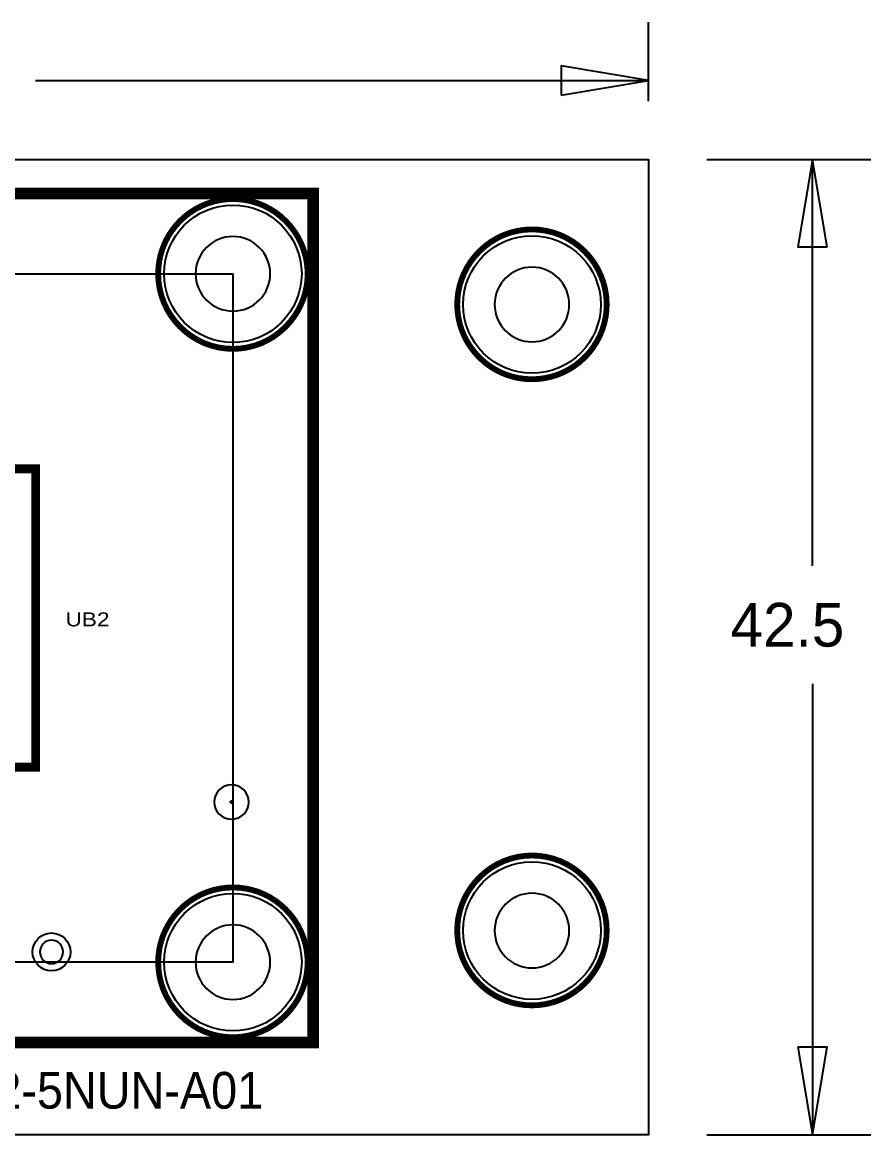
# Model space of a CAD drawing. Extents: x -0.3 to 74.7, y -2.5 to 45.9.
# Drawn here: x 37.71 to 74.68, y -2.54 to 45.94 of the extents above; entities that cross this region are included whole.
import ezdxf

# ---------------------------------------------------------------- set-up
doc = ezdxf.new("R2010")
doc.units = 0
for name, color, linetype in [('BG_DIMENSION', 85, 'CONTINUOUS'), ('BG_OUTLINE', 254, 'CONTINUOUS'), ('BG_SILKSCREEN_TOP', 6, 'CONTINUOUS'), ('PG_SILKSCREEN_TOP', 5, 'CONTINUOUS'), ('PIN_TOP', 80, 'CONTINUOUS')]:
    doc.layers.add(name, color=color, linetype=linetype)

msp = doc.modelspace()

# ---------------------------------------------------------------- linework, layer by layer
at = {"layer": 'BG_DIMENSION'}
for points in [[(64.998346, 42.498772), (64.998346, 45.94098)], [(61.188346, 42.76598), (64.998346, 43.40098), (61.188346, 44.03598), (61.188346, 42.76598)], [(38.285928, 43.40098), (64.998346, 43.40098)], [(67.538346, 39.958772), (74.67727, 39.958772)], [(72.77227, 36.148772), (72.13727, 39.958772), (71.50227, 36.148772), (72.77227, 36.148772)], [(72.13727, 22.256496), (72.13727, 39.958772)], [(72.13727, 17.112996), (72.13727, -2.54)], [(71.50227, 1.27), (72.13727, -2.54), (72.77227, 1.27), (71.50227, 1.27)], [(67.538346, -2.54), (74.67727, -2.54)]]:
    msp.add_lwpolyline(points, dxfattribs=at)
at = {"layer": 'BG_OUTLINE'}
msp.add_lwpolyline([(64.998346, 0), (64.998346, -2.54), (0, -2.54), (0, 39.958772), (64.998346, 39.958772), (64.998346, 0)], dxfattribs=at)
for points in [[(48.515016, 34.979356, 1), (45.263816, 34.979356, 1)], [(61.543946, 33.641284, 1), (58.292746, 33.641284, 1)], [(47.578772, 11.95832, 1), (46.078648, 11.95832, 1)], [(61.543946, 6.356858, 1), (58.292746, 6.356858, 1)], [(48.515016, 4.979416, 1), (45.263816, 4.979416, 1)], [(39.49446, 5.427218, 1), (38.47846, 5.427218, 1)]]:
    msp.add_lwpolyline(points, format="xyb", close=True, dxfattribs=at)
at = {"layer": 'BG_SILKSCREEN_TOP'}
for points, const_width in [([(13.38961, 38.479222), (50.389536, 38.479222), (50.389536, 1.479296), (13.38961, 1.479296), (13.38961, 38.479222)], 0.508), ([(25.295606, 26.477976), (38.295326, 26.477976), (38.295326, 13.478002), (25.295606, 13.478002), (25.295606, 26.477976)], 0.381)]:
    msp.add_lwpolyline(points, dxfattribs=dict(at, const_width=const_width))
msp.add_lwpolyline([(16.889476, 34.979356), (46.889416, 34.979356), (46.889416, 4.979416), (16.889476, 4.979416), (16.889476, 34.979356)], dxfattribs=at)
at = {"layer": 'PG_SILKSCREEN_TOP', "const_width": 0.254}
for points in [[(46.890178, 31.707074, -0.198906), (44.607734, 32.652462), (44.588684, 32.671512, -0.198911), (43.633898, 34.976562), (43.633898, 34.97834, -0.198917), (44.588176, 37.28212), (44.589954, 37.283898, -0.198914), (46.891956, 38.237414), (46.898052, 38.237414, -0.198914), (49.173892, 37.294566), (49.192942, 37.27577), (49.193704, 37.275008, -0.198913), (50.145442, 34.977324, -0.198913), (49.193704, 32.67964), (49.162208, 32.648144, -0.198912), (46.890178, 31.707074)], [(59.917584, 36.913566, -0.198906), (62.200028, 35.968178), (62.219078, 35.949128, -0.198911), (63.173864, 33.644078), (63.173864, 33.6423, -0.198917), (62.219586, 31.33852), (62.217808, 31.336742, -0.198914), (59.915806, 30.383226), (59.90971, 30.383226, -0.198914), (57.63387, 31.326074), (57.61482, 31.34487), (57.614058, 31.345632, -0.198913), (56.66232, 33.643316, -0.198913), (57.614058, 35.941), (57.645554, 35.972496, -0.198912), (59.917584, 36.913566)], [(59.917584, 9.62914, -0.198906), (62.200028, 8.683752), (62.219078, 8.664702, -0.198911), (63.173864, 6.359652), (63.173864, 6.357874, -0.198917), (62.219586, 4.054094), (62.217808, 4.052316, -0.198914), (59.915806, 3.0988), (59.90971, 3.0988, -0.198914), (57.63387, 4.041648), (57.61482, 4.060444), (57.614058, 4.061206, -0.198913), (56.66232, 6.35889, -0.198913), (57.614058, 8.656574), (57.645554, 8.68807, -0.198912), (59.917584, 9.62914)], [(46.890178, 1.707134, -0.198906), (44.607734, 2.652522), (44.588684, 2.671572, -0.198911), (43.633898, 4.976622), (43.633898, 4.9784, -0.198917), (44.588176, 7.28218), (44.589954, 7.283958, -0.198914), (46.891956, 8.237474), (46.898052, 8.237474, -0.198914), (49.173892, 7.294626), (49.192942, 7.27583), (49.193704, 7.275068, -0.198913), (50.145442, 4.977384, -0.198913), (49.193704, 2.6797), (49.162208, 2.648204, -0.198912), (46.890178, 1.707134)]]:
    msp.add_lwpolyline(points, format="xyb", dxfattribs=at)
at = {"layer": 'PIN_TOP'}
for centre, radius in [((46.889416, 34.979356), 2.9972), ((59.918346, 33.641284), 2.9972), ((46.82871, 11.95832), 0.050038), ((59.918346, 6.356858), 2.9972), ((46.889416, 4.979416), 2.9972), ((38.98646, 5.427218), 0.8255)]:
    msp.add_circle(centre, radius, dxfattribs=at)

# ---------------------------------------------------------------- texts
at = {"layer": 'BG_DIMENSION'}
msp.add_text('42.5', height=1.905, dxfattribs=at).set_placement((68.56857, 18.732246))
at = {"layer": 'BG_SILKSCREEN_TOP', "width": 0.952381}
msp.add_text('UB2-5NUN-A01', height=1.6002, dxfattribs=at).set_placement((33.711388, -1.402842))
at = {"layer": 'PG_SILKSCREEN_TOP', "width": 1.208333}
msp.add_text('UB2', height=0.6096, dxfattribs=at).set_placement((39.5986, 19.615658))

doc.saveas('drawing.dxf')
